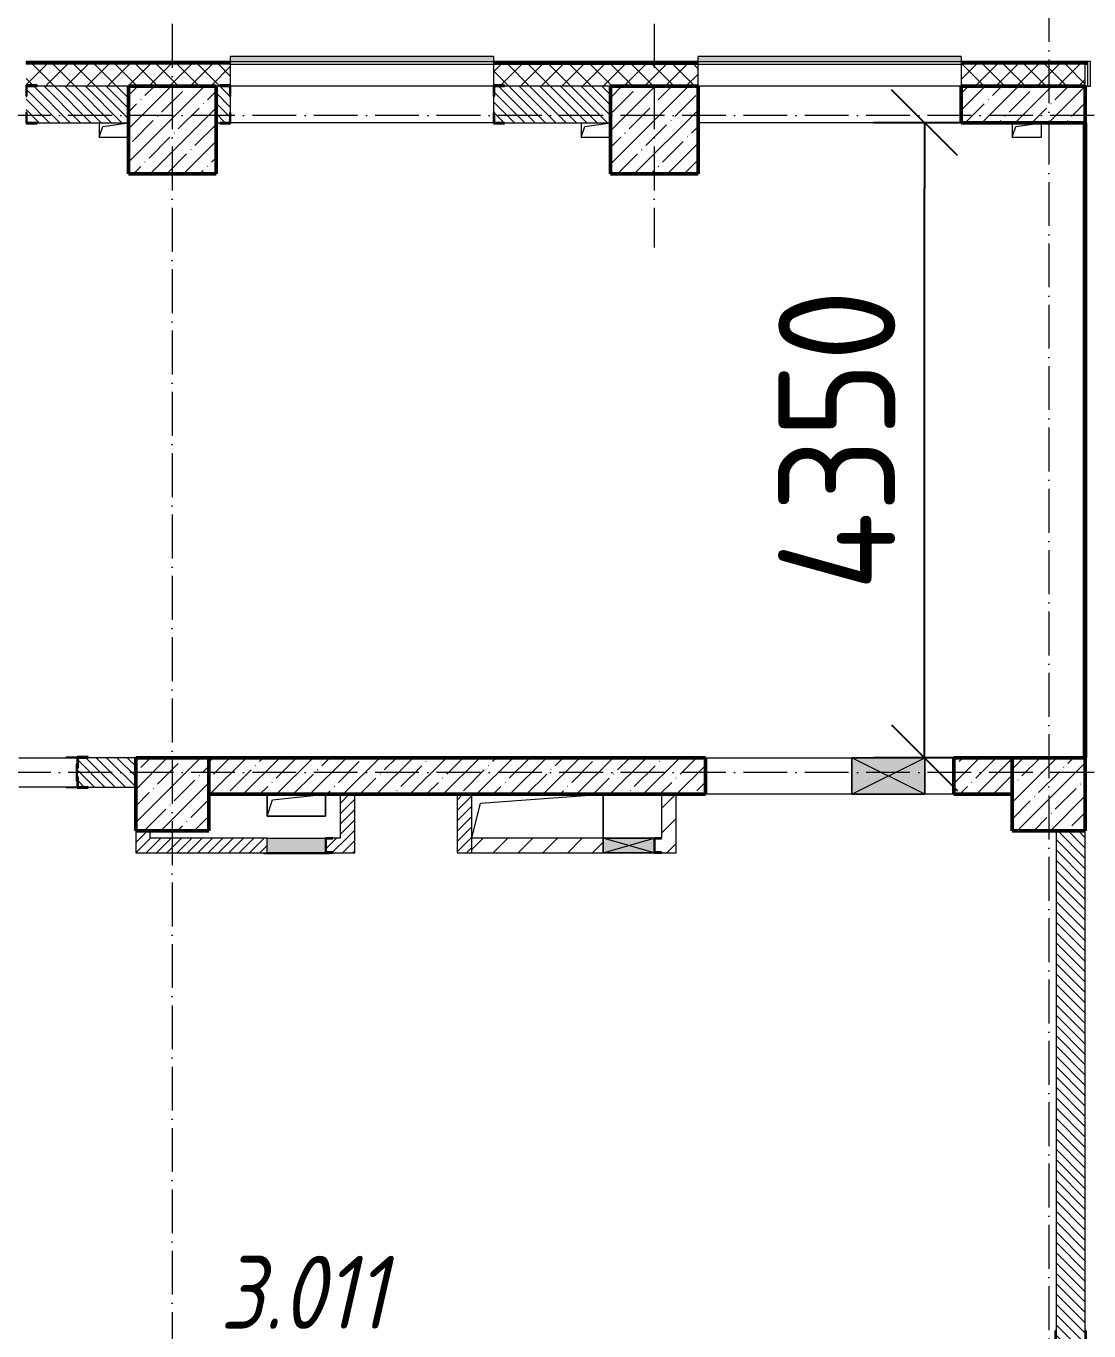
# Model space of a CAD drawing. Header units: millimetres. Extents: x 2294 to 908349, y -83289 to 219220.
# Drawn here: x 203534 to 210809, y 65281 to 74218 of the extents above; entities that cross this region are included whole.
import ezdxf

# ---------------------------------------------------------------- set-up
doc = ezdxf.new("R2010")
doc.units = ezdxf.units.MM
doc.linetypes.add('50_200_ШТРИХ_1Т_ш5_п1_п1_', pattern=[700, 500, -100, 0, -100])
for name, color, linetype, lineweight in [('A-DETL-GENF-OTLN', 7, 'Continuous', 9), ('A-FLOR-____-OTLN', 7, 'Continuous', 9), ('A-GENM-____-MCUT', 7, 'Continuous', 25), ('A-GENM-____-OTLN', 7, 'Continuous', 9), ('A-GENM-____-OTLN-1', 7, 'Continuous', 25), ('A-GLAZ-____-OTLN', 7, 'Continuous', 9), ('A-WALL-____-MCUT', 7, 'Continuous', 13), ('A-WALL-____-MCUT-1', 7, 'Continuous', 9), ('A-WALL-____-MCUT-2', 7, 'Continuous', 50), ('A-WALL-____-OTLN', 7, 'Continuous', 9), ('A-WALL-____-PATT-1', 7, 'Continuous', 9), ('A-WALL-FNSH-MCUT-1', 7, 'Continuous', 9), ('I-WALL-____-OTLN', 7, 'Continuous', 9), ('S-COLS-____-MCUT', 7, 'Continuous', 50), ('S-COLS-____-OTLN', 7, 'Continuous', 9), ('S-GRID-____-OTLN-1', 7, '50_200_ШТРИХ_1Т_ш5_п1_п1_', 9), ('Марки помещений', 7, 'Continuous', 9)]:
    doc.layers.add(name, color=color, linetype=linetype, lineweight=lineweight)
doc.layers.add('A-GLAZ-____-OTLN-1', color=7, linetype='Continuous', lineweight=9, true_color=0xc0c0c0)
doc.styles.add('ISOCPEUR_I_2', font='isocpeui.ttf', dxfattribs={"width": 0.85, "height": 2.3})
doc.styles.add('СПДС', font='isocpeur.ttf', dxfattribs={"width": 0.9})
doc.dimstyles.new('Размера А3', dxfattribs={"dimtxt": 800, "dimasz": 450, "dimexe": 350, "dimexo": 100, "dimgap": 200, "dimtad": 1, "dimdec": 0, "dimrnd": 10, "dimzin": 0, "dimdsep": 46, "dimtxsty": 'СПДС', "dimblk": 'ARROWHEAD_6', "dimcen": 1, "dimclrd": 5, "dimclre": 5, "dimclrt": 5, "dimazin": 0, "dimtfac": 1, "dimtdec": 0, "dimtmove": 2, "dimatfit": 3, "dimfxl": 1, "dimtolj": 1, "dimtzin": 0, "dimarcsym": 0})
pattern_1 = [(135, (165583.507, 6025.276), (-35.35534, -35.35534), [])]
pattern_2 = [(45, (165583.507, 6025.276), (-35.35534, 35.35534), [])]
pattern_3 = [(45, (165583.51, 6025.28), (-84.85281, 84.85281), [])]
pattern_4 = [(45, (165583.5, 6025.28), (-114.04925, 114.04925), []), (45, (165697.56, 6025.28), (-114.04925, 114.04925), [201.612, -40.322, 3.353, -36.97])]

# ---------------------------------------------------------------- blocks, each defined once
blk = doc.blocks.new('3osi')
at = {"layer": 'S-GRID-____-OTLN-1', "color": 251, "ltscale": 0.6, "true_color": 0x636466}
for p, q in [((204533.5, 96918.1), (204533.5, 58916.9)), ((207833.5, 96918.1), (207833.5, 72700.8)), ((210533.5, 96674.5), (210533.5, 59055.6)), ((269657.9, 73606.3), (160914.7, 73606.3)), ((269657.9, 69106.3), (160914.7, 69106.3))]:
    blk.add_line(p, q, dxfattribs=at)
blk = doc.blocks.new('BSC_Колонна _Прямоугольная - 500х500-V17-АР1_План отверстий 3 этажа в осях 1-64_Ю-ЯЯ')
at = {"layer": 'S-COLS-____-OTLN'}
h = blk.add_hatch(dxfattribs=at)
h.set_pattern_fill('FP_24', color=256, style=0, pattern_type=2)
h.set_pattern_definition([(45, (-44950, -62931.04), (-114.04925, 114.04925), []), (45, (-44835.95, -62931.04), (-114.04925, 114.04925), [201.613, -40.323, 3.353, -36.97])])
h.paths.add_polyline_path([(-250, -250), (250, -250), (250, 250), (-250, 250)], flags=0)
at = {"layer": 'S-COLS-____-MCUT'}
for p, q in [((250, 250), (-250, 250)), ((-250, 250), (-250, -250)), ((250, -250), (250, 250)), ((-250, -250), (250, -250))]:
    blk.add_line(p, q, dxfattribs=at)
blk = doc.blocks.new('BSC_Колонна _Прямоугольная - 500х500-V45-АР1_План отверстий 3 этажа в осях 1-64_Ю-ЯЯ')
at = {"layer": 'S-COLS-____-OTLN'}
h = blk.add_hatch(dxfattribs=at)
h.set_pattern_fill('FP_53', color=256, style=0, pattern_type=2)
h.set_pattern_definition([(45, (-38950, -62931.04), (-114.04925, 114.04925), []), (45, (-38835.95, -62931.04), (-114.04925, 114.04925), [201.613, -40.323, 3.353, -36.97])])
h.paths.add_polyline_path([(-250, -250), (250, -250), (250, 250), (-250, 250)], flags=0)
at = {"layer": 'S-COLS-____-MCUT'}
for p, q in [((250, 250), (-250, 250)), ((-250, 250), (-250, -250)), ((250, -250), (250, 250)), ((-250, -250), (250, -250))]:
    blk.add_line(p, q, dxfattribs=at)
blk = doc.blocks.new('BSC_Колонна _Прямоугольная - 600х600-V78-АР1_План отверстий 3 этажа в осях 1-64_Ю-ЯЯ')
at = {"layer": 'S-COLS-____-OTLN'}
h = blk.add_hatch(dxfattribs=at)
h.set_pattern_fill('FP_87', color=256, style=0, pattern_type=2)
h.set_pattern_definition([(45, (-38950, -67481.04), (-114.04925, 114.04925), []), (45, (-38835.95, -67481.04), (-114.04925, 114.04925), [201.613, -40.323, 3.353, -36.97])])
h.paths.add_polyline_path([(-300, -300), (300, -300), (300, 300), (-300, 300)], flags=0)
at = {"layer": 'S-COLS-____-MCUT'}
for p, q in [((300, 300), (-300, 300)), ((-300, 300), (-300, -300)), ((300, -300), (300, 300)), ((-300, -300), (300, -300))]:
    blk.add_line(p, q, dxfattribs=at)
blk = doc.blocks.new('BSC_Колонна _Прямоугольная - 600х600-V85-АР1_План отверстий 3 этажа в осях 1-64_Ю-ЯЯ')
at = {"layer": 'S-COLS-____-OTLN'}
h = blk.add_hatch(dxfattribs=at)
h.set_pattern_fill('FP_93', color=256, style=0, pattern_type=2)
h.set_pattern_definition([(45, (-42250, -67481.04), (-114.04925, 114.04925), []), (45, (-42135.95, -67481.04), (-114.04925, 114.04925), [201.613, -40.323, 3.353, -36.97])])
h.paths.add_polyline_path([(-300, -300), (300, -300), (300, 300), (-300, 300)], flags=0)
at = {"layer": 'S-COLS-____-MCUT'}
for p, q in [((300, 300), (-300, 300)), ((-300, 300), (-300, -300)), ((300, -300), (300, 300)), ((-300, -300), (300, -300))]:
    blk.add_line(p, q, dxfattribs=at)
blk = doc.blocks.new('Фахверк_СКБ_Уголок - 250_2700-27509033-АР1_План отверстий 3 этажа в осях 1-64_Ю-ЯЯ')
at = {"layer": 'A-GENM-____-MCUT'}
for p, q in [((125, 181), (50, 181)), ((50, 181), (50, 175)), ((125, 106), (125, 181)), ((50, 175), (119, 175)), ((119, 175), (119, 106)), ((119, 106), (125, 106)), ((119, -75), (50, -75)), ((50, -75), (50, -81)), ((50, -81), (125, -81)), ((125, -6), (119, -6)), ((119, -6), (119, -75)), ((125, -81), (125, -6))]:
    blk.add_line(p, q, dxfattribs=at)
blk = doc.blocks.new('Фахверк_СКБ_Уголок - 250_2700_1-27501432-АР1_План отверстий 3 этажа в осях 1-64_Ю-ЯЯ')
at = {"layer": 'A-GENM-____-MCUT'}
for p, q in [((200, 181), (125, 181)), ((125, 181), (125, 106)), ((200, 175), (200, 181)), ((125, 106), (131, 106)), ((131, 106), (131, 175)), ((131, 175), (200, 175)), ((131, -6), (125, -6)), ((125, -6), (125, -81)), ((125, -81), (200, -81)), ((131, -75), (131, -6)), ((200, -75), (131, -75)), ((200, -81), (200, -75))]:
    blk.add_line(p, q, dxfattribs=at)
blk = doc.blocks.new('154_Стойка_СКБ_Уголок - СМ-2480_200-28346303-АР1_План отверстий 3 этажа в осях 1-64_Ю-ЯЯ')
at = {"layer": 'A-GENM-____-MCUT'}
for p, q in [((125, 156), (125, 81)), ((200, 156), (125, 156)), ((131, 81), (131, 150)), ((131, 150), (200, 150)), ((200, 150), (200, 156)), ((125, 81), (131, 81)), ((131, 19), (125, 19)), ((125, 19), (125, -56)), ((131, -50), (131, 19)), ((125, -56), (200, -56)), ((200, -50), (131, -50)), ((200, -56), (200, -50))]:
    blk.add_line(p, q, dxfattribs=at)
blk = doc.blocks.new('Стойка_Влож_Полоса боковая - Полоса-V164-АР1_План отверстий 3 этажа в осях 1-64_Ю-ЯЯ')
at = {"layer": 'A-GENM-____-OTLN'}
for p, q in [((-5, 60), (0, 60)), ((-5, -60), (-5, 60)), ((0, 31), (0, -31)), ((0, -60), (-5, -60))]:
    blk.add_line(p, q, dxfattribs=at)
blk = doc.blocks.new('Стойка_Влож_Уголок_Опорный - Уголок-28213941-АР1_План отверстий 3 этажа в осях 1-64_Ю-ЯЯ')
at = {"layer": 'A-GENM-____-OTLN'}
for p, q in [((-212, -6), (-212, 0)), ((0, 0), (0, -6)), ((-212, -75), (-212, -6)), ((-212, -6), (-206, -6)), ((-212, -75), (-206, -75)), ((-6, -6), (0, -6)), ((-6, -75), (0, -75)), ((0, -6), (0, -75))]:
    blk.add_line(p, q, dxfattribs=at)
blk = doc.blocks.new('Фахверк_СКБ_Уголок - 200_3550-28267367-АР1_План отверстий 3 этажа в осях 1-64_Ю-ЯЯ')
at = {"layer": 'A-GENM-____-MCUT'}
for p, q in [((200, 156), (125, 156)), ((125, 156), (125, 81)), ((131, 81), (131, 150)), ((131, 150), (200, 150)), ((200, 150), (200, 156)), ((125, 81), (131, 81)), ((131, 19), (125, 19)), ((125, 19), (125, -56)), ((131, -50), (131, 19)), ((125, -56), (200, -56)), ((200, -50), (131, -50)), ((200, -56), (200, -50))]:
    blk.add_line(p, q, dxfattribs=at)
blk = doc.blocks.new('AR_Отверстие Ниша - Лючок-32405595-АР1_План отверстий 3 этажа в осях 1-64_Ю-ЯЯ')
at = {"layer": 'A-GLAZ-____-OTLN'}
blk.add_hatch(color=256, dxfattribs=at).paths.add_polyline_path([(200, 50), (-200, 50), (-200, -50), (200, -50), (200, 47)], flags=0)
for p, q in [((-200, 50), (200, 50)), ((200, 50), (200, -50)), ((200, -50), (-200, -50))]:
    blk.add_line(p, q, dxfattribs=at)
blk = doc.blocks.new('Л_Общий_Лючок - Лючок-29759355-АР1_План отверстий 3 этажа в осях 1-64_Ю-ЯЯ')
at = {"layer": 'A-GLAZ-____-OTLN-1'}
blk.add_hatch(color=256, dxfattribs=at).paths.add_polyline_path([(-3, -6), (424, -6), (424, 0), (-24, 0), (-24, -6)], flags=0)
at = {"layer": 'A-GLAZ-____-OTLN'}
for p, q in [((-24, 0), (-24, -6)), ((424, 0), (424, -6)), ((-24, -6), (424, -6))]:
    blk.add_line(p, q, dxfattribs=at)
blk = doc.blocks.new('154_Фахверк_СКБ_Швеллер - Тип_100_3960-28331862-АР1_План отверстий 3 этажа в осях 1-64_Ю-ЯЯ')
at = {"layer": 'A-GENM-____-MCUT'}
for p, q in [((175, 50), (125, 50)), ((125, 50), (125, -50)), ((128, 47), (175, 47)), ((128, -47), (128, 47)), ((175, 47), (175, 50)), ((125, -50), (175, -50)), ((175, -47), (128, -47)), ((175, -50), (175, -47))]:
    blk.add_line(p, q, dxfattribs=at)
blk = doc.blocks.new('AR_Отверстие прямоугольное _в плите_ - AR_Отверстие прямоугольное _в плите_-30459225-АР1_План отверстий 3 этажа в осях 1-64_Ю-ЯЯ')
at = {"layer": 'A-GENM-____-OTLN'}
for p, q in [((-200, 75), (-200, -75)), ((-200, -75), (-162.5, 37.5)), ((-162.5, 37.5), (200, 75)), ((200, -75), (200, 75)), ((-200, -75), (200, -75))]:
    blk.add_line(p, q, dxfattribs=at)
blk = doc.blocks.new('AR_Отверстие прямоугольное _в плите_ - AR_Отверстие прямоугольное _в плите_-V184-АР1_План отверстий 3 этажа в осях 1-64_Ю-ЯЯ')
at = {"layer": 'A-GENM-____-OTLN'}
for p, q in [((-100, 50), (-100, -50)), ((-100, -50), (-75, 25)), ((-75, 25), (100, 50)), ((-100, -50), (100, -50))]:
    blk.add_line(p, q, dxfattribs=at)
blk = doc.blocks.new('AR_Отверстие прямоугольное _в плите_ - AR_Отверстие прямоугольное _в плите_-30510712-АР1_План отверстий 3 этажа в осях 1-64_Ю-ЯЯ')
at = {"layer": 'A-GENM-____-OTLN'}
for p, q in [((-100, 50), (-100, -50)), ((-100, -50), (-75, 25)), ((-75, 25), (100, 50)), ((-100, -50), (100, -50))]:
    blk.add_line(p, q, dxfattribs=at)
blk = doc.blocks.new('AR_Отверстие прямоугольное _в плите_ - AR_Отверстие прямоугольное _в плите_-V183-АР1_План отверстий 3 этажа в осях 1-64_Ю-ЯЯ')
at = {"layer": 'A-GENM-____-OTLN'}
for p, q in [((-100, 50), (-100, -50)), ((-100, -50), (-75, 25)), ((-75, 25), (100, 50)), ((100, -50), (100, 50)), ((-100, -50), (100, -50))]:
    blk.add_line(p, q, dxfattribs=at)
blk = doc.blocks.new('AR_Отверстие прямоугольное _в плите_ - AR_Отверстие прямоугольное _в плите_-V199-АР1_План отверстий 3 этажа в осях 1-64_Ю-ЯЯ')
at = {"layer": 'A-GENM-____-OTLN'}
for p, q in [((-450, -150), (-390, 90)), ((-390, 90), (450, 150)), ((450, -150), (450, 150))]:
    blk.add_line(p, q, dxfattribs=at)
blk = doc.blocks.new('AR_Отверстие прямоугольное _в стене__БезПР - AR_Отверстие прямоугольное _в стене__БезПР-30512450-АР1_План отверстий 3 этажа в осях 1-64_Ю-ЯЯ')
at = {"layer": 'A-GLAZ-____-OTLN-1'}
blk.add_hatch(color=256, dxfattribs=at).paths.add_polyline_path([(-250, 125), (-250, -125), (250, -125), (250, 125)], flags=0)
at = {"layer": 'A-DETL-GENF-OTLN'}
for p, q in [((-250, -125), (-250, 125)), ((-250, 125), (250, 125)), ((250, 125), (-250, -125)), ((-250, 125), (250, -125)), ((250, 125), (-250, 125)), ((-250, 125), (-250, -125)), ((250, 125), (250, -125)), ((250, -125), (250, 125)), ((250, -125), (-250, -125)), ((-250, -125), (250, -125))]:
    blk.add_line(p, q, dxfattribs=at)
at = {"layer": 'A-GLAZ-____-OTLN'}
blk.add_line((250, 125), (-250, 125), dxfattribs=at)
blk = doc.blocks.new('Отлив_СКБ - Отлив витража_СФТК-31884011-АР1_План отверстий 3 этажа в осях 1-64_Ю-ЯЯ')
at = {"layer": 'A-GLAZ-____-OTLN-1'}
for points in [[(1800, 2), (1800, 37), (0, 37), (0, 2), (1715.4, 2)], [(1715.4, 0), (1800, 0), (1800, 2), (0, 2), (0, 0)]]:
    blk.add_hatch(color=256, dxfattribs=at).paths.add_polyline_path(points, flags=0)
at = {"layer": 'A-GLAZ-____-OTLN'}
for p, q in [((0, 3), (0, 37)), ((1800, 37), (0, 37)), ((0, 2), (1800, 2)), ((1800, 37), (1800, 3)), ((1800, 0), (0, 0))]:
    blk.add_line(p, q, dxfattribs=at)
blk = doc.blocks.new('Стены 11 - Стены 4-31628984-АР1_План отверстий 3 этажа в осях 1-64_Ю-ЯЯ')
at = {"layer": 'A-WALL-____-MCUT'}
for p, q in [((-1828.5, 41030.2), (-1828.5, 41010.2)), ((-1658.5, 41030.2), (-1828.5, 41030.2)), ((-1658.5, 41010.2), (-1658.5, 41030.2)), ((-1828.5, 41010.2), (-1658.5, 41010.2))]:
    blk.add_line(p, q, dxfattribs=at)
blk = doc.blocks.new('AR_Отверстие прямоугольное _в стене_ - AR_Отверстие прямоугольное _в стене__ОВ-36925070-АР1_План отверстий 3 этажа в осях 1-64_Ю-ЯЯ')
at = {"layer": 'A-GLAZ-____-OTLN'}
blk.add_hatch(color=256, dxfattribs=at).paths.add_polyline_path([(-175, 50), (-175, -50), (175, -50), (175, 50)], flags=0)
at = {"layer": 'A-DETL-GENF-OTLN'}
for p, q in [((-175, 50), (175, 50)), ((175, 50), (-175, -50)), ((-175, 50), (175, -50)), ((175, 50), (-175, 50)), ((175, 50), (175, -50)), ((175, -50), (175, 50)), ((175, -50), (-175, -50)), ((-175, -50), (175, -50))]:
    blk.add_line(p, q, dxfattribs=at)
blk = doc.blocks.new('154_Фахверк_СКБ_Швеллер - Тип_100_3960_зеркало-36793856-АР1_План отверстий 3 этажа в осях 1-64_Ю-ЯЯ')
at = {"layer": 'A-GENM-____-MCUT'}
for p, q in [((175, 50), (125, 50)), ((125, 50), (125, -50)), ((128, 47), (175, 47)), ((128, -47), (128, 47)), ((175, 47), (175, 50)), ((125, -50), (175, -50)), ((175, -47), (128, -47)), ((175, -50), (175, -47))]:
    blk.add_line(p, q, dxfattribs=at)
blk = doc.blocks.new('3floor')
at = {"layer": 'A-WALL-____-PATT-1'}
h = blk.add_hatch(dxfattribs=at)
h.set_pattern_fill('FP_4', color=256, style=0, pattern_type=2)
h.set_pattern_definition([(45, (165583.51, 6025.28), (-70.71068, 70.71068), []), (135, (165583.51, 6025.28), (-70.71068, -70.71068), [])])
h.paths.add_polyline_path([(210783.5, 73806.3), (210783.5, 73956.3), (209933.5, 73956.3), (209933.5, 73806.3), (210639.8, 73806.3)], flags=0)
h.paths.add_polyline_path([(206808.5, 73806.3), (208133.5, 73806.3), (208133.5, 73956.3), (206733.5, 73956.3), (206733.5, 73812.3), (206808.5, 73812.3)], flags=0)
h.paths.add_polyline_path([(204858.5, 73806.3), (204858.5, 73812.3), (204933.5, 73812.3), (204933.5, 73956.3), (203533.5, 73956.3), (203533.5, 73812.3), (203608.5, 73812.3), (203608.5, 73806.3), (204833.5, 73806.3)], flags=0)
h.paths.add_polyline_path([(201658.5, 73806.3), (201658.5, 73812.3), (201733.5, 73812.3), (201733.5, 73956.3), (200333.5, 73956.3), (200333.5, 73812.3), (200408.5, 73812.3), (200408.5, 73806.3), (201583.5, 73806.3)], flags=0)
h.paths.add_polyline_path([(197983.5, 73806.3), (198458.5, 73806.3), (198458.5, 73812.3), (198533.5, 73812.3), (198533.5, 73956.3), (197133.5, 73956.3), (197133.5, 73812.3), (197208.5, 73812.3), (197208.5, 73806.3), (197383.8, 73806.3)], flags=0)
h.paths.add_polyline_path([(195258.5, 73806.3), (195258.5, 73812.3), (195333.5, 73812.3), (195333.5, 73956.3), (193933.5, 73956.3), (193933.5, 73812.3), (194008.5, 73812.3), (194008.5, 73806.3), (194833.5, 73806.3)], flags=0)
h.paths.add_polyline_path([(192058.5, 73806.3), (192058.5, 73812.3), (192133.5, 73812.3), (192133.5, 73956.3), (189433.5, 73956.3), (189433.5, 73806.3), (190314, 73806.3)], flags=0)
h = blk.add_hatch(dxfattribs=at)
h.set_pattern_fill('FP_9', color=256, style=0, pattern_type=2)
h.set_pattern_definition(pattern_1)
h.paths.add_polyline_path([(204233.5, 73556.3), (204233.5, 73806.3), (203539.5, 73806.3), (203539.5, 73737.3), (203533.5, 73737.3), (203533.5, 73625.3), (203539.5, 73625.3), (203539.5, 73556.3), (203608.5, 73556.3)], flags=0)
h.paths.add_polyline_path([(201583.5, 73556.3), (201727.5, 73556.3), (201727.5, 73625.3), (201733.5, 73625.3), (201733.5, 73737.3), (201727.5, 73737.3), (201727.5, 73806.3), (201583.5, 73806.3), (201583.5, 73625.3)], flags=0)
h = blk.add_hatch(dxfattribs=at)
h.set_pattern_fill('FP_9', color=256, style=0, pattern_type=2)
h.set_pattern_definition(pattern_1)
h.paths.add_polyline_path([(206808.5, 73556.3), (207533.5, 73556.3), (207533.5, 73806.3), (206739.5, 73806.3), (206739.5, 73737.3), (206733.5, 73737.3), (206733.5, 73625.3), (206739.5, 73625.3), (206739.5, 73556.3)], flags=0)
h.paths.add_polyline_path([(204858.5, 73556.3), (204927.5, 73556.3), (204927.5, 73625.3), (204933.5, 73625.3), (204933.5, 73737.3), (204927.5, 73737.3), (204927.5, 73806.3), (204833.5, 73806.3), (204833.5, 73556.3)], flags=0)
h = blk.add_hatch(dxfattribs=at)
h.set_pattern_fill('FP_12', color=256, style=0, pattern_type=2)
h.set_pattern_definition(pattern_4)
h.paths.add_polyline_path([(210783.5, 73556.3), (210783.5, 73806.3), (209933.5, 73806.3), (209933.5, 73556.3), (210639.8, 73556.3)], flags=0)
h = blk.add_hatch(dxfattribs=at)
h.set_pattern_fill('FP_9', color=256, style=0, pattern_type=2)
h.set_pattern_definition(pattern_1)
h.paths.add_polyline_path([(202108.5, 69006.3), (202177.5, 69006.3), (202177.5, 69075.3), (202183.5, 69075.3), (202183.5, 69137.3), (202177.5, 69137.3), (202177.5, 69206.3), (201783.5, 69206.3), (201783.5, 69006.3), (201977.5, 69006.3)], flags=0)
h.paths.add_polyline_path([(203889.5, 69006.3), (204283.5, 69006.3), (204283.5, 69206.3), (203889.5, 69206.3), (203889.5, 69137.3), (203883.5, 69137.3), (203883.5, 69075.3), (203889.5, 69075.3), (203889.5, 69046.3)], flags=0)
h = blk.add_hatch(dxfattribs=at)
h.set_pattern_fill('FP_12', color=256, style=0, pattern_type=2)
h.set_pattern_definition(pattern_4)
h.paths.add_polyline_path([(210283.5, 68956.3), (210283.5, 69206.3), (209883.5, 69206.3), (209883.5, 68956.3)], flags=0)
h.paths.add_polyline_path([(207988.6, 68956.3), (208183.5, 68956.3), (208183.5, 69206.3), (204783.5, 69206.3), (204783.5, 68956.3), (206221.2, 68956.3)], flags=0)
h = blk.add_hatch(dxfattribs=at)
h.set_pattern_fill('FP_8', color=256, style=0, pattern_type=2)
h.set_pattern_definition(pattern_2)
h.paths.add_polyline_path([(205783.5, 68656.3), (205783.5, 68956.3), (205683.5, 68956.3), (205683.5, 68656.3)], flags=0)
h = blk.add_hatch(dxfattribs=at)
h.set_pattern_fill('FP_8', color=256, style=0, pattern_type=2)
h.set_pattern_definition(pattern_2)
h.paths.add_polyline_path([(206583.5, 68556.3), (206583.5, 68956.3), (206483.5, 68956.3), (206483.5, 68556.3)], flags=0)
h = blk.add_hatch(dxfattribs=at)
h.set_pattern_fill('FP_7', color=256, style=0, pattern_type=2)
h.set_pattern_definition(pattern_3)
h.paths.add_polyline_path([(207983.5, 68656.3), (207983.5, 68956.3), (207883.5, 68956.3), (207883.5, 68656.3)], flags=0)
h = blk.add_hatch(dxfattribs=at)
h.set_pattern_fill('FP_8', color=256, style=0, pattern_type=2)
h.set_pattern_definition(pattern_2)
h.paths.add_polyline_path([(204383.5, 68556.3), (204383.5, 68706.3), (204283.5, 68706.3), (204283.5, 68556.3)], flags=0)
h = blk.add_hatch(dxfattribs=at)
h.set_pattern_fill('FP_8', color=256, style=0, pattern_type=2)
h.set_pattern_definition(pattern_2)
h.paths.add_polyline_path([(205783.5, 68556.3), (205783.5, 68656.3), (205633.5, 68656.3), (205633.5, 68653.3), (205586.5, 68653.3), (205586.5, 68559.3), (205633.5, 68559.3), (205633.5, 68556.3)], flags=0)
h.paths.add_polyline_path([(204453.7, 68556.3), (205183.5, 68556.3), (205183.5, 68656.3), (204383.5, 68656.3), (204383.5, 68556.3)], flags=0)
h = blk.add_hatch(dxfattribs=at)
h.set_pattern_fill('FP_7', color=256, style=0, pattern_type=2)
h.set_pattern_definition(pattern_3)
h.paths.add_polyline_path([(207483.5, 68556.3), (207483.5, 68656.3), (206583.5, 68656.3), (206583.5, 68556.3)], flags=0)
h.paths.add_polyline_path([(207883.5, 68556.3), (207983.5, 68556.3), (207983.5, 68656.3), (207883.5, 68656.3), (207883.5, 68653.3), (207836.5, 68652.7), (207836.5, 68559.3), (207883.5, 68559.3)], flags=0)
h = blk.add_hatch(dxfattribs=at)
h.set_pattern_fill('FP_9', color=256, style=0, pattern_type=2)
h.set_pattern_definition(pattern_1)
h.paths.add_polyline_path([(210583.5, 61706.3), (210783.5, 61706.3), (210783.5, 65206.3), (210714.5, 65206.3), (210714.5, 65212.3), (210783.5, 65212.3), (210783.5, 68706.3), (210583.5, 68706.3), (210583.5, 65212.3), (210652.5, 65212.3), (210652.5, 65206.3), (210583.5, 65206.3), (210583.5, 63248.7)], flags=0)
at = {"layer": 'A-FLOR-____-OTLN'}
for p, q in [((210783.5, 69206.3), (210783.5, 73556.3)), ((205183.5, 68806.3), (205183.5, 68956.3)), ((205583.5, 68956.3), (205583.5, 68806.3)), ((207483.5, 68956.3), (207483.5, 68656.3)), ((205583.5, 68806.3), (205183.5, 68806.3))]:
    blk.add_line(p, q, dxfattribs=at)
at = {"layer": 'A-WALL-____-MCUT'}
for p, q in [((204233.5, 73806.3), (203608.5, 73806.3)), ((204858.5, 73806.3), (204833.5, 73806.3)), ((204933.5, 73625.3), (204933.5, 73737.3)), ((206733.5, 73737.3), (206733.5, 73625.3)), ((207533.5, 73806.3), (206808.5, 73806.3)), ((203608.5, 73556.3), (204233.5, 73556.3)), ((204833.5, 73556.3), (204858.5, 73556.3)), ((206808.5, 73556.3), (207533.5, 73556.3)), ((204283.5, 69206.3), (203958.5, 69206.3)), ((203958.5, 69006.3), (204283.5, 69006.3)), ((210583.5, 68706.3), (210583.5, 65281.3)), ((210783.5, 65281.3), (210783.5, 68706.3))]:
    blk.add_line(p, q, dxfattribs=at)
at = {"layer": 'A-WALL-____-MCUT-1'}
for p, q in [((204933.5, 73968.3), (203533.5, 73968.3)), ((204933.5, 73962.3), (203533.5, 73962.3)), ((204933.5, 73956.3), (203533.5, 73956.3)), ((204933.5, 73812.3), (204933.5, 73956.3)), ((208133.5, 73968.3), (206733.5, 73968.3)), ((208133.5, 73962.3), (206733.5, 73962.3)), ((206733.5, 73956.3), (208133.5, 73956.3)), ((206733.5, 73956.3), (206733.5, 73812.3)), ((208133.5, 73806.3), (208133.5, 73956.3)), ((210798.5, 73968.3), (209933.5, 73968.3)), ((210798.5, 73962.3), (209933.5, 73962.3)), ((209933.5, 73956.3), (209933.5, 73956.3)), ((209933.5, 73956.3), (209933.5, 73806.3)), ((210783.5, 73956.3), (209933.5, 73956.3)), ((210783.5, 73806.3), (210783.5, 73956.3))]:
    blk.add_line(p, q, dxfattribs=at)
at = {"layer": 'A-WALL-____-MCUT-2'}
for p, q in [((210783.5, 73806.3), (209933.5, 73806.3)), ((209933.5, 73806.3), (209933.5, 73556.3)), ((210783.5, 73556.3), (210783.5, 73806.3)), ((209933.5, 73556.3), (210783.5, 73556.3)), ((208183.5, 69206.3), (204783.5, 69206.3)), ((208183.5, 68956.3), (208183.5, 69206.3)), ((210283.5, 69206.3), (209883.5, 69206.3)), ((209883.5, 69206.3), (209883.5, 68956.3)), ((204783.5, 68956.3), (208183.5, 68956.3)), ((209883.5, 68956.3), (210283.5, 68956.3))]:
    blk.add_line(p, q, dxfattribs=at)
at = {"layer": 'A-WALL-____-OTLN'}
for p, q in [((204933.5, 73956.3), (206733.5, 73956.3)), ((208133.5, 73956.3), (209933.5, 73956.3)), ((206733.5, 73806.3), (204933.5, 73806.3)), ((209933.5, 73806.3), (208133.5, 73806.3)), ((210798.5, 73806.3), (210783.5, 73806.3)), ((206733.5, 73556.3), (204933.5, 73556.3)), ((209933.5, 73556.3), (208133.5, 73556.3)), ((208183.5, 69206.3), (209186, 69206.3)), ((209686, 69206.3), (209883.5, 69206.3)), ((209186, 68956.3), (208183.5, 68956.3)), ((209883.5, 68956.3), (209686, 68956.3))]:
    blk.add_line(p, q, dxfattribs=at)
at = {"layer": 'A-WALL-FNSH-MCUT-1'}
for p, q in [((204933.5, 73976.3), (203533.5, 73976.3)), ((203533.5, 73976.3), (203533.5, 73956.3)), ((204933.5, 73956.3), (204933.5, 73976.3)), ((208133.5, 73976.3), (206733.5, 73976.3)), ((206733.5, 73976.3), (206733.5, 73956.3)), ((208133.5, 73956.3), (208133.5, 73976.3)), ((210798.5, 73976.3), (209933.5, 73976.3)), ((209933.5, 73976.3), (209933.5, 73956.3)), ((210783.5, 73956.3), (210798.5, 73956.3)), ((210798.5, 73956.3), (210798.5, 73976.3)), ((205683.5, 68956.3), (205683.5, 68656.3)), ((205783.5, 68556.3), (205783.5, 68956.3)), ((206483.5, 68956.3), (206483.5, 68556.3)), ((206583.5, 68556.3), (206583.5, 68956.3)), ((207883.5, 68956.3), (207883.5, 68656.3)), ((207983.5, 68556.3), (207983.5, 68956.3)), ((204283.5, 68706.3), (204283.5, 68556.3)), ((204383.5, 68656.3), (204383.5, 68706.3)), ((205183.5, 68656.3), (204383.5, 68656.3)), ((205683.5, 68656.3), (205633.5, 68656.3)), ((207483.5, 68656.3), (206583.5, 68656.3)), ((204283.5, 68556.3), (205183.5, 68556.3)), ((205633.5, 68556.3), (205783.5, 68556.3)), ((206483.5, 68556.3), (207483.5, 68556.3)), ((207883.5, 68556.3), (207983.5, 68556.3))]:
    blk.add_line(p, q, dxfattribs=at)
at = {"layer": 'I-WALL-____-OTLN'}
for p, q in [((203483.5, 69206.3), (203883.5, 69206.3)), ((203883.5, 69006.3), (203483.5, 69006.3))]:
    blk.add_line(p, q, dxfattribs=at)
at = {"layer": 'A-GENM-____-OTLN'}
for name, p in [('AR_Отверстие прямоугольное _в плите_ - AR_Отверстие прямоугольное _в плите_-V184-АР1_План отверстий 3 этажа в осях 1-64_Ю-ЯЯ', (204133.5, 73506.3)), ('AR_Отверстие прямоугольное _в плите_ - AR_Отверстие прямоугольное _в плите_-30510712-АР1_План отверстий 3 этажа в осях 1-64_Ю-ЯЯ', (207433.5, 73506.3)), ('AR_Отверстие прямоугольное _в плите_ - AR_Отверстие прямоугольное _в плите_-V183-АР1_План отверстий 3 этажа в осях 1-64_Ю-ЯЯ', (210383.5, 73506.3)), ('Стойка_Влож_Полоса боковая - Полоса-V164-АР1_План отверстий 3 этажа в осях 1-64_Ю-ЯЯ', (203883.5, 69106.3)), ('AR_Отверстие прямоугольное _в плите_ - AR_Отверстие прямоугольное _в плите_-30459225-АР1_План отверстий 3 этажа в осях 1-64_Ю-ЯЯ', (205383.5, 68881.3)), ('AR_Отверстие прямоугольное _в плите_ - AR_Отверстие прямоугольное _в плите_-V199-АР1_План отверстий 3 этажа в осях 1-64_Ю-ЯЯ', (207033.5, 68806.3))]:
    blk.add_blockref(name, p, dxfattribs=at)
at = {"layer": 'A-GENM-____-OTLN', "rotation": 269.9999999999996}
blk.add_blockref('Стойка_Влож_Уголок_Опорный - Уголок-28213941-АР1_План отверстий 3 этажа в осях 1-64_Ю-ЯЯ', (203883.5, 69000.3), dxfattribs=at)
at = {"layer": 'A-GENM-____-OTLN-1'}
for name, p, rotation in [('Фахверк_СКБ_Уголок - 250_2700-27509033-АР1_План отверстий 3 этажа в осях 1-64_Ю-ЯЯ', (203658.5, 73731.3), 180), ('Фахверк_СКБ_Уголок - 250_2700_1-27501432-АР1_План отверстий 3 этажа в осях 1-64_Ю-ЯЯ', (205058.5, 73731.3), 180), ('Фахверк_СКБ_Уголок - 250_2700-27509033-АР1_План отверстий 3 этажа в осях 1-64_Ю-ЯЯ', (206858.5, 73731.3), 180), ('Фахверк_СКБ_Уголок - 200_3550-28267367-АР1_План отверстий 3 этажа в осях 1-64_Ю-ЯЯ', (210733.5, 65081.3), 89.99999999999993)]:
    blk.add_blockref(name, p, dxfattribs=dict(at, rotation=rotation))
for name, p in [('154_Стойка_СКБ_Уголок - СМ-2480_200-28346303-АР1_План отверстий 3 этажа в осях 1-64_Ю-ЯЯ', (203758.5, 69056.3)), ('154_Фахверк_СКБ_Швеллер - Тип_100_3960-28331862-АР1_План отверстий 3 этажа в осях 1-64_Ю-ЯЯ', (205458.5, 68606.3)), ('154_Фахверк_СКБ_Швеллер - Тип_100_3960_зеркало-36793856-АР1_План отверстий 3 этажа в осях 1-64_Ю-ЯЯ', (207708.5, 68606.3))]:
    blk.add_blockref(name, p, dxfattribs=at)
at = {"layer": 'A-GLAZ-____-OTLN'}
for name, p in [('Отлив_СКБ - Отлив витража_СФТК-31884011-АР1_План отверстий 3 этажа в осях 1-64_Ю-ЯЯ', (204933.5, 73973.3)), ('Отлив_СКБ - Отлив витража_СФТК-31884011-АР1_План отверстий 3 этажа в осях 1-64_Ю-ЯЯ', (208133.5, 73973.3)), ('Л_Общий_Лючок - Лючок-29759355-АР1_План отверстий 3 этажа в осях 1-64_Ю-ЯЯ', (205183.5, 68556.3))]:
    blk.add_blockref(name, p, dxfattribs=at)
at = {"layer": 'A-GLAZ-____-OTLN', "rotation": 180}
for name, p in [('AR_Отверстие прямоугольное _в стене__БезПР - AR_Отверстие прямоугольное _в стене__БезПР-30512450-АР1_План отверстий 3 этажа в осях 1-64_Ю-ЯЯ', (209436, 69081.3)), ('AR_Отверстие Ниша - Лючок-32405595-АР1_План отверстий 3 этажа в осях 1-64_Ю-ЯЯ', (205383.5, 68606.3)), ('AR_Отверстие прямоугольное _в стене_ - AR_Отверстие прямоугольное _в стене__ОВ-36925070-АР1_План отверстий 3 этажа в осях 1-64_Ю-ЯЯ', (207658.5, 68606.3))]:
    blk.add_blockref(name, p, dxfattribs=at)
at = {"layer": 'A-WALL-____-OTLN', "rotation": 89.9999999999999}
blk.add_blockref('Стены 11 - Стены 4-31628984-АР1_План отверстий 3 этажа в осях 1-64_Ю-ЯЯ', (251828.7, 75634.8), dxfattribs=at)
at = {"layer": 'S-COLS-____-OTLN'}
for name, p in [('BSC_Колонна _Прямоугольная - 600х600-V78-АР1_План отверстий 3 этажа в осях 1-64_Ю-ЯЯ', (204533.5, 73506.3)), ('BSC_Колонна _Прямоугольная - 600х600-V85-АР1_План отверстий 3 этажа в осях 1-64_Ю-ЯЯ', (207833.5, 73506.3)), ('BSC_Колонна _Прямоугольная - 500х500-V45-АР1_План отверстий 3 этажа в осях 1-64_Ю-ЯЯ', (204533.5, 68956.3)), ('BSC_Колонна _Прямоугольная - 500х500-V17-АР1_План отверстий 3 этажа в осях 1-64_Ю-ЯЯ', (210533.5, 68956.3))]:
    blk.add_blockref(name, p, dxfattribs=at)
at = {"layer": 'Марки помещений', "insert": (204860.7, 65795.7), "char_height": 500, "width": 689.451, "attachment_point": 1, "style": 'ISOCPEUR_I_2'}
blk.add_mtext('3.011', dxfattribs=at)
blk = doc.blocks.new('ARROWHEAD_6')
at = {"color": 0, "linetype": 'Continuous'}
for p, q in [((-0.5, -0.5), (0.5, 0.5)), ((0, 0), (-1, 0))]:
    blk.add_line(p, q, dxfattribs=at)
blk = doc.blocks.new('*D2459')
at = {"color": 5, "lineweight": -2, "transparency": 16777216}
for p, q in [((210733.5, 73556.3), (209333.1, 73556.3)), ((209683.1, 69656.3), (209683.1, 73106.3)), ((210683.5, 69206.3), (209333.1, 69206.3))]:
    blk.add_line(p, q, dxfattribs=at)
at = {"layer": 'Defpoints', "color": 0, "transparency": 16777216}
for p in [(209683.1, 73556.3), (210833.5, 73556.3), (210783.5, 69206.3)]:
    blk.add_point(p, dxfattribs=at)
at = {"color": 5, "lineweight": -2, "transparency": 16777216, "xscale": 450, "yscale": 450, "zscale": 450}
for p, rotation in [((209683.1, 73556.3), 90), ((209683.1, 69206.3), 270)]:
    blk.add_blockref('ARROWHEAD_6', p, dxfattribs=dict(at, rotation=rotation))
at = {"color": 5, "transparency": 16777216, "insert": (209083.1, 71381.3), "char_height": 800, "attachment_point": 5, "rotation": 90, "style": 'СПДС'}
blk.add_mtext('\\A1;4350', dxfattribs=at)

msp = doc.modelspace()

# ---------------------------------------------------------------- linework, layer by layer
at = {"color": 1, "lineweight": 60}
msp.add_lwpolyline([(210783.5, 69206.3), (210783.5, 73556.3)], dxfattribs=at)

# ---------------------------------------------------------------- block references
for name in ['3osi', '3floor']:
    msp.add_blockref(name, (0, 0))

# ---------------------------------------------------------------- dimensions: what is measured, and where the dimension line sits
at = {"color": 5}
dim = msp.add_linear_dim(base=(209683.1, 73556.3), p1=(210783.5, 69206.3), p2=(210833.5, 73556.3), angle=90, dimstyle='Размера А3', dxfattribs=at)
dim.commit()
dim.dimension.update_dxf_attribs({"geometry": '*D2459', "text_midpoint": (209083.1, 71381.3)})

doc.saveas('drawing.dxf')
